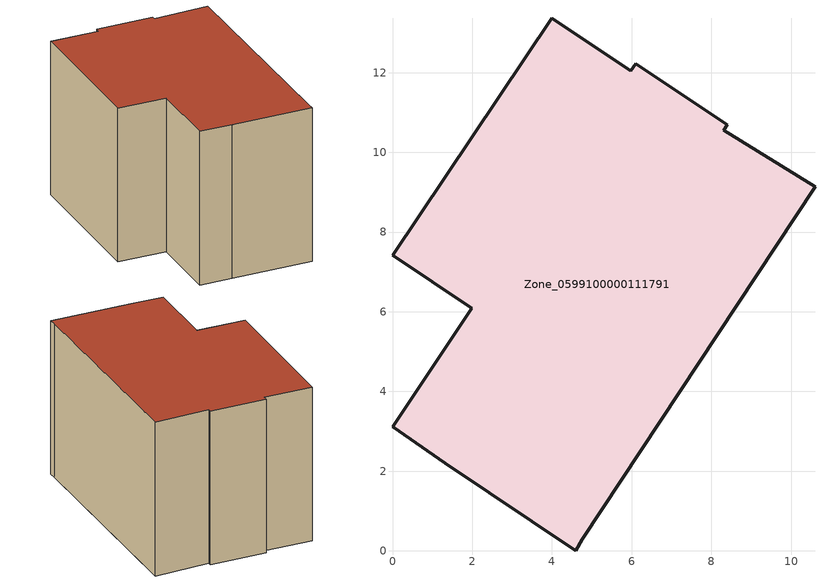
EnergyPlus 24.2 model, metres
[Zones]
Zone_0599100000111791
 floor ground (C_G): 4.76,0.29 4.6,0 1.32,2.2 0,3.11 1.99,6.09 0,7.42 4,13.37 5.98,12.05 6.1,12.23 8.4,10.69 8.31,10.56 10.6,9.14 z0
 wall outside (C_F): 4.6,0 4.76,0.29 10.6,9.14 8.31,10.56 8.4,10.69 6.1,12.23 5.98,12.05 4,13.37 0,7.42 1.99,6.09 0,3.11 1.32,2.2 4.6,0 z0:7.76
 roof outside (C_R): 8.4,10.69 6.1,12.23 5.98,12.05 4,13.37 0,7.42 1.99,6.09 0,3.11 1.32,2.2 4.6,0 4.76,0.29 10.6,9.14 8.31,10.56 z7.76
[BUILDING]
Pand.0599100000111791: North Axis=0; Terrain=City; Loads Convergence Tolerance Value=0.04; Temperature Convergence Tolerance Value=0.4; Solar Distribution=FullExterior; Maximum Number of Warmup Days=25; Minimum Number of Warmup Days=1
[Site:Location]
Rotterdam.The.Hague.AP_ZH_NLD Design_Conditions: Latitude=51.96; Longitude=4.45; Time Zone=1; Elevation=-4.5
[SITE:GROUNDTEMPERATURE:BUILDINGSURFACE]
18, 18, 18, 18, 18, 18, 18, 18, 18, 18, 18, 18
[MATERIAL] Thermal Absorptance=0.9; Solar Absorptance=0.7; Visible Absorptance=0.7
Name | Roughness | Thickness | Conductivity | Density | Specific Heat
G.TC.1946 | MediumSmooth | 0.15 | 1 | 540 | 1210
F.TC.1946 | Rough | 0.3 | 0.857143 | 1920 | 840
R.TC.1946 | MediumRough | 0.2 | 0.909091 | 1500 | 1000
[CONSTRUCTION]
C_G: G.TC.1946
C_F: F.TC.1946
C_R: R.TC.1946
[ZONE]
Zone_0599100000111791: Type=1; Multiplier=1; Ceiling Height=Autocalculate; Volume=Autocalculate; Floor Area=autocalculate; Part of Total Floor Area=Yes
[ZONEINFILTRATION:DESIGNFLOWRATE]
Infil_Zone_0599100000111791: Zone or ZoneList or Space or SpaceList=Zone_0599100000111791; Schedule=AlwaysOn; Design Flow Rate Calculation Method=Flow/Area; Flow Rate per Floor Area=0.003; Constant Term Coefficient=1; Temperature Term Coefficient=0; Velocity Term Coefficient=0; Velocity Squared Term Coefficient=0
[HVACTEMPLATE:ZONE:IDEALLOADSAIRSYSTEM]
Zone_0599100000111791: Maximum Heating Supply Air Temperature=50; Minimum Cooling Supply Air Temperature=13; Maximum Heating Supply Air Humidity Ratio=0.0156; Minimum Cooling Supply Air Humidity Ratio=0.0077; Heating Limit=NoLimit; Cooling Limit=NoLimit; Dehumidification Control Type=ConstantSensibleHeatRatio; Cooling Sensible Heat Ratio=0.7; Dehumidification Setpoint=60; Humidification Control Type=None; Humidification Setpoint=30; Outdoor Air Method=None; Outdoor Air Flow Rate per Person=0.00944; Outdoor Air Flow Rate per Zone Floor Area=0; Outdoor Air Flow Rate per Zone=0; Demand Controlled Ventilation Type=None; Outdoor Air Economizer Type=NoEconomizer; Heat Recovery Type=None; Sensible Heat Recovery Effectiveness=0.7; Latent Heat Recovery Effectiveness=0.65
[ZONECONTROL:THERMOSTAT]
ThermostatControl_Zone_0599100000111791: Zone or ZoneList=Zone_0599100000111791; Control Type Schedule=DualSetpointControlType; Control 1=Thermostat_Zone_0599100000111791; Temperature Difference Between Cutout And Setpoint=0
[THERMOSTATSETPOINT:DUALSETPOINT]
Thermostat_Zone_0599100000111791: Heating Setpoint Temperature Schedule=HeatingSetpoint_Zone_0599100000111791; Cooling Setpoint Temperature Schedule=CoolingSetpoint_Zone_0599100000111791
[SCHEDULE:COMPACT]
HeatingSetpoint_Zone_0599100000111791: Through: 12/31, For: AllDays, Until: 24:00, 21
CoolingSetpoint_Zone_0599100000111791: Through: 12/31, For: AllDays, Until: 24:00, 24
DualSetpointControlType: Through: 12/31, For: AllDays, Until: 24:00, 4
AlwaysOn: Through: 12/31, For: AllDays, Until: 24:00, 1
